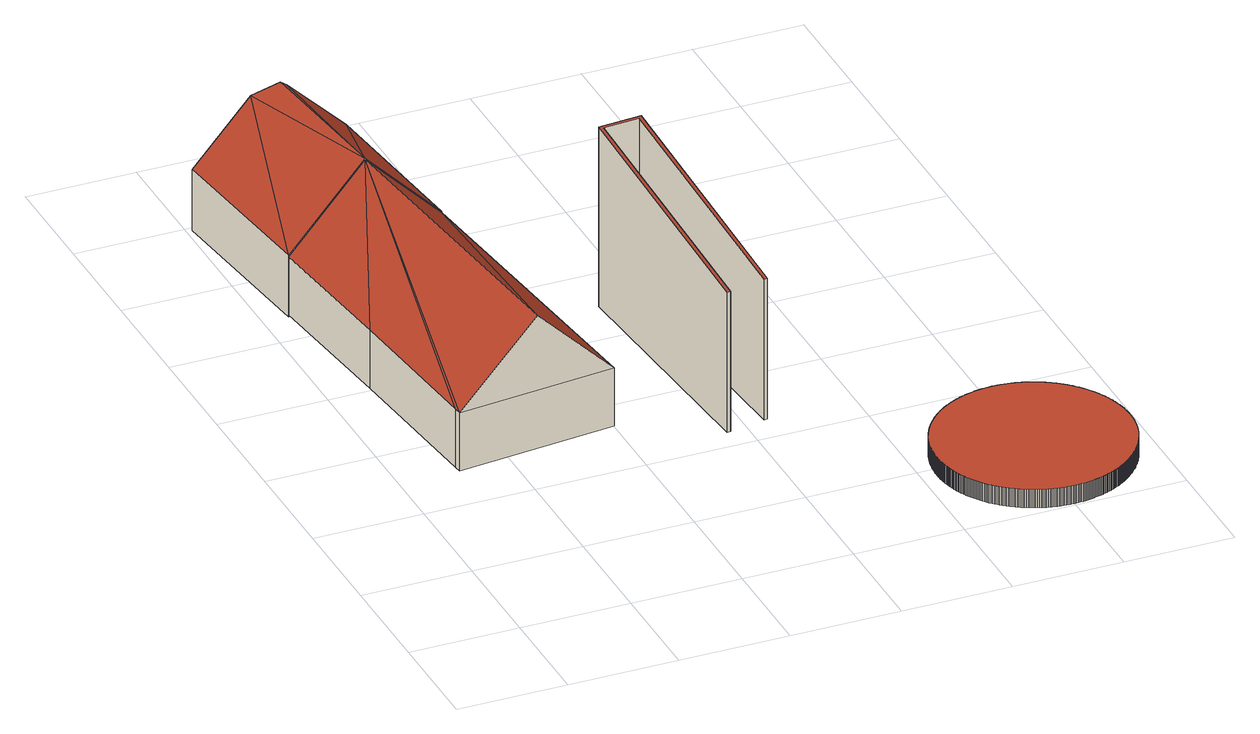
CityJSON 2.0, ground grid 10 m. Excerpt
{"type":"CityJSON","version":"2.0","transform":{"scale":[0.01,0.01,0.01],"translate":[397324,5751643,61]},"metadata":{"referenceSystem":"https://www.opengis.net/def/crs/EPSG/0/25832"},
"CityObjects":{
"building1":{"type":"Building","attributes":{"Gemeindeschluessel":"05558044","Geometrietyp2DReferenz":"3000","function":"31001_2700","roofType":"5000","measuredHeight":12.79},"geometry":[{"type":"Solid","lod":"2","boundaries":[[[[0,1,2,3]],[[4,5,1,0]],[[6,7,5,4]],[[8,9,7,6]],[[10,11,9,8]],[[3,2,11,10]],[[12,4,0]],[[0,13,12]],[[6,12,13]],[[8,6,13]],[[10,8,13]],[[13,3,10]],[[4,12,6]],[[3,13,0]],[[1,5,7,9,11,2]]]],"semantics":{"surfaces":[{"type":"WallSurface"},{"type":"RoofSurface"},{"type":"GroundSurface"}],"values":[[0,0,0,0,0,0,1,1,1,1,1,1,0,0,2]]}}]},
"building2":{"type":"Building","attributes":{"Gemeindeschluessel":"05558044","Geometrietyp2DReferenz":"3000","function":"31001_1000","roofType":"9999","measuredHeight":13.07},"address":[{"country":"Germany","locality":"Senden","thoroughfareNumber":"10","thoroughfareName":"Brock"}],"geometry":[{"type":"Solid","lod":"2","boundaries":[[[[14,15,16,17]],[[18,19,15,14]],[[20,21,19,18]],[[17,16,21,20]],[[14,22,23,18]],[[20,24,17]],[[22,25,23]],[[24,25,22]],[[17,24,22]],[[22,14,17]],[[24,20,18]],[[24,18,23]],[[23,25,24]],[[15,19,21,16]]]],"semantics":{"surfaces":[{"type":"WallSurface"},{"type":"RoofSurface"},{"type":"GroundSurface"}],"values":[[0,0,0,0,0,0,1,1,1,1,1,1,1,2]]}}]},
"building3":{"type":"Building","attributes":{"Gemeindeschluessel":"05558044","Geometrietyp2DReferenz":"3000","function":"51009_1700","roofType":"2100","measuredHeight":17.27},"geometry":[{"type":"Solid","lod":"2","boundaries":[[[[26,27,28,29]],[[30,31,27,26]],[[32,33,31,30]],[[34,35,33,32]],[[36,37,35,34]],[[38,39,37,36]],[[40,41,39,38]],[[29,28,41,40]],[[38,36,34,32,30,26,29,40]],[[27,31,33,35,37,39,41,28]]]],"semantics":{"surfaces":[{"type":"WallSurface"},{"type":"RoofSurface"},{"type":"GroundSurface"}],"values":[[0,0,0,0,0,0,0,0,1,2]]}}]},
"building4":{"type":"Building","attributes":{"Gemeindeschluessel":"05558044","Geometrietyp2DReferenz":"3000","function":"51003_1201","roofType":"1000","measuredHeight":1.73},"geometry":[{"type":"Solid","lod":"2","boundaries":[[[[42,43,44,45]],[[46,47,43,42]],[[48,49,47,46]],[[50,51,49,48]],[[52,53,51,50]],[[54,55,53,52]],[[56,57,55,54]],[[58,59,57,56]],[[60,61,59,58]],[[62,63,61,60]],[[64,65,63,62]],[[66,67,65,64]],[[68,69,67,66]],[[70,71,69,68]],[[72,73,71,70]],[[74,75,73,72]],[[76,77,75,74]],[[78,79,77,76]],[[80,81,79,78]],[[82,83,81,80]],[[84,85,83,82]],[[86,87,85,84]],[[88,89,87,86]],[[90,91,89,88]],[[92,93,91,90]],[[94,95,93,92]],[[96,97,95,94]],[[98,99,97,96]],[[100,101,99,98]],[[102,103,101,100]],[[104,105,103,102]],[[106,107,105,104]],[[108,109,107,106]],[[110,111,109,108]],[[112,113,111,110]],[[114,115,113,112]],[[116,117,115,114]],[[118,119,117,116]],[[120,121,119,118]],[[122,123,121,120]],[[124,125,123,122]],[[126,127,125,124]],[[128,129,127,126]],[[130,131,129,128]],[[132,133,131,130]],[[134,135,133,132]],[[136,137,135,134]],[[138,139,137,136]],[[140,141,139,138]],[[142,143,141,140]],[[144,145,143,142]],[[146,147,145,144]],[[148,149,147,146]],[[150,151,149,148]],[[152,153,151,150]],[[154,155,153,152]],[[156,157,155,154]],[[158,159,157,156]],[[160,161,159,158]],[[162,163,161,160]],[[164,165,163,162]],[[166,167,165,164]],[[168,169,167,166]],[[170,171,169,168]],[[172,173,171,170]],[[174,175,173,172]],[[176,177,175,174]],[[178,179,177,176]],[[180,181,179,178]],[[182,183,181,180]],[[184,185,183,182]],[[186,187,185,184]],[[188,189,187,186]],[[190,191,189,188]],[[192,193,191,190]],[[194,195,193,192]],[[196,197,195,194]],[[198,199,197,196]],[[200,201,199,198]],[[202,203,201,200]],[[204,205,203,202]],[[206,207,205,204]],[[208,209,207,206]],[[210,211,209,208]],[[212,213,211,210]],[[214,215,213,212]],[[216,217,215,214]],[[218,219,217,216]],[[220,221,219,218]],[[222,223,221,220]],[[224,225,223,222]],[[226,227,225,224]],[[228,229,227,226]],[[230,231,229,228]],[[232,233,231,230]],[[234,235,233,232]],[[236,237,235,234]],[[238,239,237,236]],[[240,241,239,238]],[[242,243,241,240]],[[244,245,243,242]],[[246,247,245,244]],[[248,249,247,246]],[[250,251,249,248]],[[252,253,251,250]],[[254,255,253,252]],[[256,257,255,254]],[[258,259,257,256]],[[260,261,259,258]],[[262,263,261,260]],[[264,265,263,262]],[[266,267,265,264]],[[268,269,267,266]],[[270,271,269,268]],[[272,273,271,270]],[[274,275,273,272]],[[276,277,275,274]],[[278,279,277,276]],[[280,281,279,278]],[[282,283,281,280]],[[284,285,283,282]],[[286,287,285,284]],[[288,289,287,286]],[[290,291,289,288]],[[292,293,291,290]],[[294,295,293,292]],[[296,297,295,294]],[[298,299,297,296]],[[300,301,299,298]],[[302,303,301,300]],[[304,305,303,302]],[[306,307,305,304]],[[308,309,307,306]],[[310,311,309,308]],[[312,313,311,310]],[[314,315,313,312]],[[316,317,315,314]],[[318,319,317,316]],[[320,321,319,318]],[[322,323,321,320]],[[324,325,323,322]],[[326,327,325,324]],[[328,329,327,326]],[[330,331,329,328]],[[332,333,331,330]],[[334,335,333,332]],[[336,337,335,334]],[[338,339,337,336]],[[340,341,339,338]],[[342,343,341,340]],[[344,345,343,342]],[[346,347,345,344]],[[348,349,347,346]],[[350,351,349,348]],[[352,353,351,350]],[[354,355,353,352]],[[356,357,355,354]],[[358,359,357,356]],[[360,361,359,358]],[[362,363,361,360]],[[364,365,363,362]],[[366,367,365,364]],[[368,369,367,366]],[[370,371,369,368]],[[372,373,371,370]],[[374,375,373,372]],[[376,377,375,374]],[[378,379,377,376]],[[380,381,379,378]],[[382,383,381,380]],[[384,385,383,382]],[[386,387,385,384]],[[388,389,387,386]],[[390,391,389,388]],[[392,393,391,390]],[[394,395,393,392]],[[396,397,395,394]],[[398,399,397,396]],[[400,401,399,398]],[[402,403,401,400]],[[404,405,403,402]],[[406,407,405,404]],[[408,409,407,406]],[[410,411,409,408]],[[412,413,411,410]],[[414,415,413,412]],[[416,417,415,414]],[[418,419,417,416]],[[420,421,419,418]],[[422,423,421,420]],[[424,425,423,422]],[[426,427,425,424]],[[428,429,427,426]],[[430,431,429,428]],[[432,433,431,430]],[[434,435,433,432]],[[436,437,435,434]],[[438,439,437,436]],[[440,441,439,438]],[[442,443,441,440]],[[444,445,443,442]],[[446,447,445,444]],[[448,449,447,446]],[[450,451,449,448]],[[452,453,451,450]],[[454,455,453,452]],[[456,457,455,454]],[[458,459,457,456]],[[460,461,459,458]],[[462,463,461,460]],[[464,465,463,462]],[[466,467,465,464]],[[468,469,467,466]],[[470,471,469,468]],[[472,473,471,470]],[[474,475,473,472]],[[476,477,475,474]],[[478,479,477,476]],[[480,481,479,478]],[[482,483,481,480]],[[484,485,483,482]],[[486,487,485,484]],[[488,489,487,486]],[[490,491,489,488]],[[492,493,491,490]],[[494,495,493,492]],[[496,497,495,494]],[[498,499,497,496]],[[500,501,499,498]],[[502,503,501,500]],[[504,505,503,502]],[[506,507,505,504]],[[508,509,507,506]],[[510,511,509,508]],[[512,513,511,510]],[[514,515,513,512]],[[516,517,515,514]],[[518,519,517,516]],[[520,521,519,518]],[[522,523,521,520]],[[524,525,523,522]],[[526,527,525,524]],[[528,529,527,526]],[[530,531,529,528]],[[532,533,531,530]],[[534,535,533,532]],[[536,537,535,534]],[[538,539,537,536]],[[540,541,539,538]],[[542,543,541,540]],[[544,545,543,542]],[[546,547,545,544]],[[548,549,547,546]],[[550,551,549,548]],[[552,553,551,550]],[[554,555,553,552]],[[556,557,555,554]],[[558,559,557,556]],[[560,561,559,558]],[[562,563,561,560]],[[564,565,563,562]],[[566,567,565,564]],[[568,569,567,566]],[[570,571,569,568]],[[572,573,571,570]],[[574,575,573,572]],[[576,577,575,574]],[[578,579,577,576]],[[580,581,579,578]],[[582,583,581,580]],[[584,585,583,582]],[[586,587,585,584]],[[588,589,587,586]],[[590,591,589,588]],[[592,593,591,590]],[[594,595,593,592]],[[596,597,595,594]],[[598,599,597,596]],[[600,601,599,598]],[[602,603,601,600]],[[604,605,603,602]],[[606,607,605,604]],[[608,609,607,606]],[[610,611,609,608]],[[612,613,611,610]],[[614,615,613,612]],[[616,617,615,614]],[[618,619,617,616]],[[620,621,619,618]],[[622,623,621,620]],[[624,625,623,622]],[[626,627,625,624]],[[628,629,627,626]],[[630,631,629,628]],[[632,633,631,630]],[[634,635,633,632]],[[636,637,635,634]],[[638,639,637,636]],[[640,641,639,638]],[[642,643,641,640]],[[644,645,643,642]],[[646,647,645,644]],[[648,649,647,646]],[[650,651,649,648]],[[652,653,651,650]],[[654,655,653,652]],[[656,657,655,654]],[[658,659,657,656]],[[660,661,659,658]],[[662,663,661,660]],[[664,665,663,662]],[[666,667,665,664]],[[668,669,667,666]],[[670,671,669,668]],[[672,673,671,670]],[[674,675,673,672]],[[676,677,675,674]],[[678,679,677,676]],[[680,681,679,678]],[[682,683,681,680]],[[684,685,683,682]],[[686,687,685,684]],[[688,689,687,686]],[[690,691,689,688]],[[692,693,691,690]],[[694,695,693,692]],[[696,697,695,694]],[[698,699,697,696]],[[700,701,699,698]],[[702,703,701,700]],[[704,705,703,702]],[[706,707,705,704]],[[708,709,707,706]],[[710,711,709,708]],[[712,713,711,710]],[[714,715,713,712]],[[716,717,715,714]],[[718,719,717,716]],[[720,721,719,718]],[[722,723,721,720]],[[724,725,723,722]],[[726,727,725,724]],[[728,729,727,726]],[[730,731,729,728]],[[732,733,731,730]],[[734,735,733,732]],[[736,737,735,734]],[[738,739,737,736]],[[740,741,739,738]],[[742,743,741,740]],[[744,745,743,742]],[[746,747,745,744]],[[748,749,747,746]],[[750,751,749,748]],[[752,753,751,750]],[[754,755,753,752]],[[756,757,755,754]],[[758,759,757,756]],[[760,761,759,758]],[[45,44,761,760]],[[758,756,754,752,750,748,746,744,742,740,738,736,734,732,730,728,726,724,722,720,718,716,714,712,710,708,706,704,702,700,698,696,694,692,690,688,686,684,682,680,678,676,674,672,670,668,666,664,662,660,658,656,654,652,650,648,646,644,642,640,638,636,634,632,630,628,626,624,622,620,618,616,614,612,610,608,606,604,602,600,598,596,594,592,590,588,586,584,582,580,578,576,574,572,570,568,566,564,562,560,558,556,554,552,550,548,546,544,542,540,538,536,534,532,530,528,526,524,522,520,518,516,514,512,510,508,506,504,502,500,498,496,494,492,490,488,486,484,482,480,478,476,474,472,470,468,466,464,462,460,458,456,454,452,450,448,446,444,442,440,438,436,434,432,430,428,426,424,422,420,418,416,414,412,410,408,406,404,402,400,398,396,394,392,390,388,386,384,382,380,378,376,374,372,370,368,366,364,362,360,358,356,354,352,350,348,346,344,342,340,338,336,334,332,330,328,326,324,322,320,318,316,314,312,310,308,306,304,302,300,298,296,294,292,290,288,286,284,282,280,278,276,274,272,270,268,266,264,262,260,258,256,254,252,250,248,246,244,242,240,238,236,234,232,230,228,226,224,222,220,218,216,214,212,210,208,206,204,202,200,198,196,194,192,190,188,186,184,182,180,178,176,174,172,170,168,166,164,162,160,158,156,154,152,150,148,146,144,142,140,138,136,134,132,130,128,126,124,122,120,118,116,114,112,110,108,106,104,102,100,98,96,94,92,90,88,86,84,82,80,78,76,74,72,70,68,66,64,62,60,58,56,54,52,50,48,46,42,45,760]],[[43,47,49,51,53,55,57,59,61,63,65,67,69,71,73,75,77,79,81,83,85,87,89,91,93,95,97,99,101,103,105,107,109,111,113,115,117,119,121,123,125,127,129,131,133,135,137,139,141,143,145,147,149,151,153,155,157,159,161,163,165,167,169,171,173,175,177,179,181,183,185,187,189,191,193,195,197,199,201,203,205,207,209,211,213,215,217,219,221,223,225,227,229,231,233,235,237,239,241,243,245,247,249,251,253,255,257,259,261,263,265,267,269,271,273,275,277,279,281,283,285,287,289,291,293,295,297,299,301,303,305,307,309,311,313,315,317,319,321,323,325,327,329,331,333,335,337,339,341,343,345,347,349,351,353,355,357,359,361,363,365,367,369,371,373,375,377,379,381,383,385,387,389,391,393,395,397,399,401,403,405,407,409,411,413,415,417,419,421,423,425,427,429,431,433,435,437,439,441,443,445,447,449,451,453,455,457,459,461,463,465,467,469,471,473,475,477,479,481,483,485,487,489,491,493,495,497,499,501,503,505,507,509,511,513,515,517,519,521,523,525,527,529,531,533,535,537,539,541,543,545,547,549,551,553,555,557,559,561,563,565,567,569,571,573,575,577,579,581,583,585,587,589,591,593,595,597,599,601,603,605,607,609,611,613,615,617,619,621,623,625,627,629,631,633,635,637,639,641,643,645,647,649,651,653,655,657,659,661,663,665,667,669,671,673,675,677,679,681,683,685,687,689,691,693,695,697,699,701,703,705,707,709,711,713,715,717,719,721,723,725,727,729,731,733,735,737,739,741,743,745,747,749,751,753,755,757,759,761,44]]]],"semantics":{"surfaces":[{"type":"WallSurface"},{"type":"RoofSurface"},{"type":"GroundSurface"}],"values":[[0,0,0,0,0,0,0,0,0,0,0,0,0,0,0,0,0,0,0,0,0,0,0,0,0,0,0,0,0,0,0,0,0,0,0,0,0,0,0,0,0,0,0,0,0,0,0,0,0,0,0,0,0,0,0,0,0,0,0,0,0,0,0,0,0,0,0,0,0,0,0,0,0,0,0,0,0,0,0,0,0,0,0,0,0,0,0,0,0,0,0,0,0,0,0,0,0,0,0,0,0,0,0,0,0,0,0,0,0,0,0,0,0,0,0,0,0,0,0,0,0,0,0,0,0,0,0,0,0,0,0,0,0,0,0,0,0,0,0,0,0,0,0,0,0,0,0,0,0,0,0,0,0,0,0,0,0,0,0,0,0,0,0,0,0,0,0,0,0,0,0,0,0,0,0,0,0,0,0,0,0,0,0,0,0,0,0,0,0,0,0,0,0,0,0,0,0,0,0,0,0,0,0,0,0,0,0,0,0,0,0,0,0,0,0,0,0,0,0,0,0,0,0,0,0,0,0,0,0,0,0,0,0,0,0,0,0,0,0,0,0,0,0,0,0,0,0,0,0,0,0,0,0,0,0,0,0,0,0,0,0,0,0,0,0,0,0,0,0,0,0,0,0,0,0,0,0,0,0,0,0,0,0,0,0,0,0,0,0,0,0,0,0,0,0,0,0,0,0,0,0,0,0,0,0,0,0,0,0,0,0,0,0,0,0,0,0,0,0,0,0,0,0,0,0,0,0,0,0,0,0,0,0,0,0,0,0,0,0,0,0,0,0,0,0,0,0,0,0,0,0,0,0,0,0,0,0,0,0,0,1,2]]}}]}
},
"vertices":[
[1656,5475,649],[1656,5475,91],[215,5318,91],[215,5318,649],[1974,2606,649],[1974,2606,91],[516,2448,649],[516,2448,91],[507,2508,649],[507,2508,91],[363,3958,649],[363,3958,91],[1251,2528,1370],[937,5397,1370],
[31,6911,660],[31,6911,72],[215,5318,72],[215,5318,660],[1488,7070,660],[1488,7070,72],[1656,5475,660],[1656,5475,72],[585,6972,1208],[931,7009,1208],[936,5397,1379],[779,6809,1379],
[3025,4488,1799],[3025,4488,73],[2633,4459,73],[2633,4459,1799],[3192,2238,1427],[3192,2238,73],[3162,2233,1426],[3162,2233,73],[2997,4456,1794],[2997,4456,73],[2665,4431,1794],[2665,4431,73],[2833,2174,1420],[2833,2174,73],[2803,2169,1420],[2803,2169,73],
[5877,839,217],[5877,839,44],[5878,854,44],[5878,854,217],[5876,824,217],[5876,824,44],[5874,809,217],[5874,809,44],[5873,794,217],[5873,794,44],[5871,779,217],[5871,779,44],[5868,764,217],[5868,764,44],[5866,749,217],[5866,749,44],[5863,734,217],[5863,734,44],[5860,719,217],[5860,719,44],[5857,704,217],[5857,704,44],[5853,689,217],[5853,689,44],[5849,675,217],[5849,675,44],[5845,660,217],[5845,660,44],[5841,646,217],[5841,646,44],[5836,631,217],[5836,631,44],[5832,617,217],[5832,617,44],[5827,602,217],[5827,602,44],[5821,588,217],[5821,588,44],[5816,574,217],[5816,574,44],[5810,560,217],[5810,560,44],[5804,546,217],[5804,546,44],[5798,532,217],[5798,532,44],[5791,518,217],[5791,518,44],[5784,505,217],[5784,505,44],[5777,492,217],[5777,492,44],[5770,478,217],[5770,478,44],[5762,465,217],[5762,465,44],[5755,452,217],[5755,452,44],[5747,439,217],[5747,439,44],[5739,426,217],[5739,426,44],[5730,413,217],[5730,413,44],[5722,401,217],[5722,401,44],[5713,388,217],[5713,388,44],[5704,376,217],[5704,376,44],[5695,364,217],[5695,364,44],[5685,352,217],[5685,352,44],[5675,341,217],[5675,341,44],[5666,329,217],[5666,329,44],[5655,318,217],[5655,318,44],[5645,307,217],[5645,307,44],[5635,296,217],[5635,296,44],[5624,285,217],[5624,285,44],[5613,274,217],[5613,274,44],[5602,264,217],[5602,264,44],[5591,253,217],[5591,253,44],[5580,243,217],[5580,243,44],[5568,233,217],[5568,233,44],[5557,224,217],[5557,224,44],[5545,214,217],[5545,214,44],[5533,205,217],[5533,205,44],[5520,196,217],[5520,196,44],[5508,187,217],[5508,187,44],[5496,179,217],[5496,179,44],[5483,170,217],[5483,170,44],[5470,162,217],[5470,162,44],[5457,154,217],[5457,154,44],[5444,146,217],[5444,146,44],[5431,139,217],[5431,139,44],[5417,132,217],[5417,132,44],[5404,125,217],[5404,125,44],[5391,118,217],[5391,118,44],[5377,111,217],[5377,111,44],[5363,105,217],[5363,105,44],[5349,99,217],[5349,99,44],[5335,93,217],[5335,93,44],[5321,88,217],[5321,88,44],[5307,83,217],[5307,83,44],[5292,77,217],[5292,77,44],[5278,72,217],[5278,72,44],[5263,68,217],[5263,68,44],[5249,64,217],[5249,64,44],[5234,59,217],[5234,59,44],[5220,56,217],[5220,56,44],[5205,52,217],[5205,52,44],[5190,49,217],[5190,49,44],[5175,46,217],[5175,46,44],[5160,43,217],[5160,43,44],[5145,41,217],[5145,41,44],[5130,38,217],[5130,38,44],[5115,36,217],[5115,36,44],[5100,35,217],[5100,35,44],[5085,33,217],[5085,33,44],[5070,32,217],[5070,32,44],[5055,31,217],[5055,31,44],[5039,30,217],[5039,30,44],[5024,30,217],[5024,30,44],[5009,30,217],[5009,30,44],[4994,30,217],[4994,30,44],[4979,30,217],[4979,30,44],[4964,31,217],[4964,31,44],[4948,32,217],[4948,32,44],[4933,33,217],[4933,33,44],[4918,35,217],[4918,35,44],[4903,36,217],[4903,36,44],[4888,38,217],[4888,38,44],[4873,41,217],[4873,41,44],[4858,43,217],[4858,43,44],[4843,46,217],[4843,46,44],[4828,49,217],[4828,49,44],[4813,52,217],[4813,52,44],[4799,56,217],[4799,56,44],[4784,59,217],[4784,59,44],[4769,64,217],[4769,64,44],[4755,68,217],[4755,68,44],[4740,72,217],[4740,72,44],[4726,77,217],[4726,77,44],[4711,82,217],[4711,82,44],[4697,88,217],[4697,88,44],[4683,93,217],[4683,93,44],[4669,99,217],[4669,99,44],[4655,105,217],[4655,105,44],[4641,111,217],[4641,111,44],[4628,118,217],[4628,118,44],[4614,125,217],[4614,125,44],[4601,132,217],[4601,132,44],[4587,139,217],[4587,139,44],[4574,146,217],[4574,146,44],[4561,154,217],[4561,154,44],[4548,162,217],[4548,162,44],[4535,170,217],[4535,170,44],[4523,179,217],[4523,179,44],[4510,187,217],[4510,187,44],[4498,196,217],[4498,196,44],[4485,205,217],[4485,205,44],[4473,214,217],[4473,214,44],[4462,224,217],[4462,224,44],[4450,233,217],[4450,233,44],[4438,243,217],[4438,243,44],[4427,253,217],[4427,253,44],[4416,264,217],[4416,264,44],[4405,274,217],[4405,274,44],[4394,285,217],[4394,285,44],[4383,296,217],[4383,296,44],[4373,307,217],[4373,307,44],[4362,318,217],[4362,318,44],[4353,329,217],[4353,329,44],[4343,341,217],[4343,341,44],[4333,352,217],[4333,352,44],[4323,364,217],[4323,364,44],[4314,376,217],[4314,376,44],[4305,388,217],[4305,388,44],[4296,401,217],[4296,401,44],[4288,413,217],[4288,413,44],[4279,426,217],[4279,426,44],[4271,439,217],[4271,439,44],[4263,452,217],[4263,452,44],[4256,465,217],[4256,465,44],[4248,478,217],[4248,478,44],[4241,492,217],[4241,492,44],[4234,505,217],[4234,505,44],[4227,518,217],[4227,518,44],[4221,532,217],[4221,532,44],[4214,546,217],[4214,546,44],[4208,560,217],[4208,560,44],[4202,574,217],[4202,574,44],[4197,588,217],[4197,588,44],[4191,602,217],[4191,602,44],[4187,617,217],[4187,617,44],[4182,631,217],[4182,631,44],[4177,646,217],[4177,646,44],[4173,660,217],[4173,660,44],[4169,675,217],[4169,675,44],[4165,689,217],[4165,689,44],[4161,704,217],[4161,704,44],[4158,719,217],[4158,719,44],[4155,734,217],[4155,734,44],[4152,749,217],[4152,749,44],[4150,764,217],[4150,764,44],[4147,779,217],[4147,779,44],[4146,794,217],[4146,794,44],[4144,809,217],[4144,809,44],[4142,824,217],[4142,824,44],[4141,839,217],[4141,839,44],[4140,854,217],[4140,854,44],[4140,870,217],[4140,870,44],[4139,885,217],[4139,885,44],[4139,900,217],[4139,900,44],[4139,915,217],[4139,915,44],[4140,930,217],[4140,930,44],[4140,945,217],[4140,945,44],[4141,961,217],[4141,961,44],[4142,976,217],[4142,976,44],[4144,991,217],[4144,991,44],[4146,1006,217],[4146,1006,44],[4147,1021,217],[4147,1021,44],[4150,1036,217],[4150,1036,44],[4152,1051,217],[4152,1051,44],[4155,1066,217],[4155,1066,44],[4158,1081,217],[4158,1081,44],[4161,1096,217],[4161,1096,44],[4165,1110,217],[4165,1110,44],[4169,1125,217],[4169,1125,44],[4173,1140,217],[4173,1140,44],[4177,1154,217],[4177,1154,44],[4182,1169,217],[4182,1169,44],[4187,1183,217],[4187,1183,44],[4191,1197,217],[4191,1197,44],[4197,1212,217],[4197,1212,44],[4202,1226,217],[4202,1226,44],[4208,1240,217],[4208,1240,44],[4214,1254,217],[4214,1254,44],[4221,1268,217],[4221,1268,44],[4227,1281,217],[4227,1281,44],[4234,1295,217],[4234,1295,44],[4241,1308,217],[4241,1308,44],[4248,1322,217],[4248,1322,44],[4256,1335,217],[4256,1335,44],[4263,1348,217],[4263,1348,44],[4271,1361,217],[4271,1361,44],[4279,1374,217],[4279,1374,44],[4288,1386,217],[4288,1386,44],[4296,1399,217],[4296,1399,44],[4305,1411,217],[4305,1411,44],[4314,1424,217],[4314,1424,44],[4323,1436,217],[4323,1436,44],[4333,1447,217],[4333,1447,44],[4343,1459,217],[4343,1459,44],[4353,1471,217],[4353,1471,44],[4362,1482,217],[4362,1482,44],[4373,1493,217],[4373,1493,44],[4383,1504,217],[4383,1504,44],[4394,1515,217],[4394,1515,44],[4405,1526,217],[4405,1526,44],[4416,1536,217],[4416,1536,44],[4427,1546,217],[4427,1546,44],[4438,1557,217],[4438,1557,44],[4450,1566,217],[4450,1566,44],[4462,1576,217],[4462,1576,44],[4473,1586,217],[4473,1586,44],[4485,1595,217],[4485,1595,44],[4498,1604,217],[4498,1604,44],[4510,1613,217],[4510,1613,44],[4523,1621,217],[4523,1621,44],[4535,1629,217],[4535,1629,44],[4548,1638,217],[4548,1638,44],[4561,1646,217],[4561,1646,44],[4574,1653,217],[4574,1653,44],[4587,1661,217],[4587,1661,44],[4601,1668,217],[4601,1668,44],[4614,1675,217],[4614,1675,44],[4628,1682,217],[4628,1682,44],[4641,1688,217],[4641,1688,44],[4655,1695,217],[4655,1695,44],[4669,1701,217],[4669,1701,44],[4683,1706,217],[4683,1706,44],[4697,1712,217],[4697,1712,44],[4711,1717,217],[4711,1717,44],[4726,1722,217],[4726,1722,44],[4740,1727,217],[4740,1727,44],[4755,1732,217],[4755,1732,44],[4769,1736,217],[4769,1736,44],[4784,1740,217],[4784,1740,44],[4799,1744,217],[4799,1744,44],[4813,1747,217],[4813,1747,44],[4828,1751,217],[4828,1751,44],[4843,1754,217],[4843,1754,44],[4858,1757,217],[4858,1757,44],[4873,1759,217],[4873,1759,44],[4888,1761,217],[4888,1761,44],[4903,1763,217],[4903,1763,44],[4918,1765,217],[4918,1765,44],[4933,1767,217],[4933,1767,44],[4948,1768,217],[4948,1768,44],[4964,1769,217],[4964,1769,44],[4979,1769,217],[4979,1769,44],[4994,1770,217],[4994,1770,44],[5009,1770,217],[5009,1770,44],[5024,1770,217],[5024,1770,44],[5039,1769,217],[5039,1769,44],[5055,1769,217],[5055,1769,44],[5070,1768,217],[5070,1768,44],[5085,1767,217],[5085,1767,44],[5100,1765,217],[5100,1765,44],[5115,1763,217],[5115,1763,44],[5130,1761,217],[5130,1761,44],[5145,1759,217],[5145,1759,44],[5160,1757,217],[5160,1757,44],[5175,1754,217],[5175,1754,44],[5190,1751,217],[5190,1751,44],[5205,1748,217],[5205,1748,44],[5220,1744,217],[5220,1744,44],[5234,1740,217],[5234,1740,44],[5249,1736,217],[5249,1736,44],[5263,1732,217],[5263,1732,44],[5278,1727,217],[5278,1727,44],[5292,1722,217],[5292,1722,44],[5307,1717,217],[5307,1717,44],[5321,1712,217],[5321,1712,44],[5335,1707,217],[5335,1707,44],[5349,1701,217],[5349,1701,44],[5363,1695,217],[5363,1695,44],[5377,1688,217],[5377,1688,44],[5391,1682,217],[5391,1682,44],[5404,1675,217],[5404,1675,44],[5417,1668,217],[5417,1668,44],[5431,1661,217],[5431,1661,44],[5444,1653,217],[5444,1653,44],[5457,1646,217],[5457,1646,44],[5470,1638,217],[5470,1638,44],[5483,1629,217],[5483,1629,44],[5496,1621,217],[5496,1621,44],[5508,1613,217],[5508,1613,44],[5520,1604,217],[5520,1604,44],[5533,1595,217],[5533,1595,44],[5545,1586,217],[5545,1586,44],[5557,1576,217],[5557,1576,44],[5568,1566,217],[5568,1566,44],[5580,1557,217],[5580,1557,44],[5591,1546,217],[5591,1546,44],[5602,1536,217],[5602,1536,44],[5613,1526,217],[5613,1526,44],[5624,1515,217],[5624,1515,44],[5635,1504,217],[5635,1504,44],[5645,1493,217],[5645,1493,44],[5655,1482,217],[5655,1482,44],[5666,1471,217],[5666,1471,44],[5675,1459,217],[5675,1459,44],[5685,1447,217],[5685,1447,44],[5695,1436,217],[5695,1436,44],[5704,1424,217],[5704,1424,44],[5713,1411,217],[5713,1411,44],[5722,1399,217],[5722,1399,44],[5730,1386,217],[5730,1386,44],[5739,1374,217],[5739,1374,44],[5747,1361,217],[5747,1361,44],[5755,1348,217],[5755,1348,44],[5762,1335,217],[5762,1335,44],[5770,1322,217],[5770,1322,44],[5777,1308,217],[5777,1308,44],[5784,1295,217],[5784,1295,44],[5791,1281,217],[5791,1281,44],[5798,1268,217],[5798,1268,44],[5804,1254,217],[5804,1254,44],[5810,1240,217],[5810,1240,44],[5816,1226,217],[5816,1226,44],[5821,1212,217],[5821,1212,44],[5827,1197,217],[5827,1197,44],[5832,1183,217],[5832,1183,44],[5836,1169,217],[5836,1169,44],[5841,1154,217],[5841,1154,44],[5845,1140,217],[5845,1140,44],[5849,1125,217],[5849,1125,44],[5853,1110,217],[5853,1110,44],[5857,1096,217],[5857,1096,44],[5860,1081,217],[5860,1081,44],[5863,1066,217],[5863,1066,44],[5866,1051,217],[5866,1051,44],[5868,1036,217],[5868,1036,44],[5871,1021,217],[5871,1021,44],[5873,1006,217],[5873,1006,44],[5874,991,217],[5874,991,44],[5876,976,217],[5876,976,44],[5877,961,217],[5877,961,44],[5878,945,217],[5878,945,44],[5878,930,217],[5878,930,44],[5879,915,217],[5879,915,44],[5879,900,217],[5879,900,44],[5879,885,217],[5879,885,44],[5878,870,217],[5878,870,44]
]}
